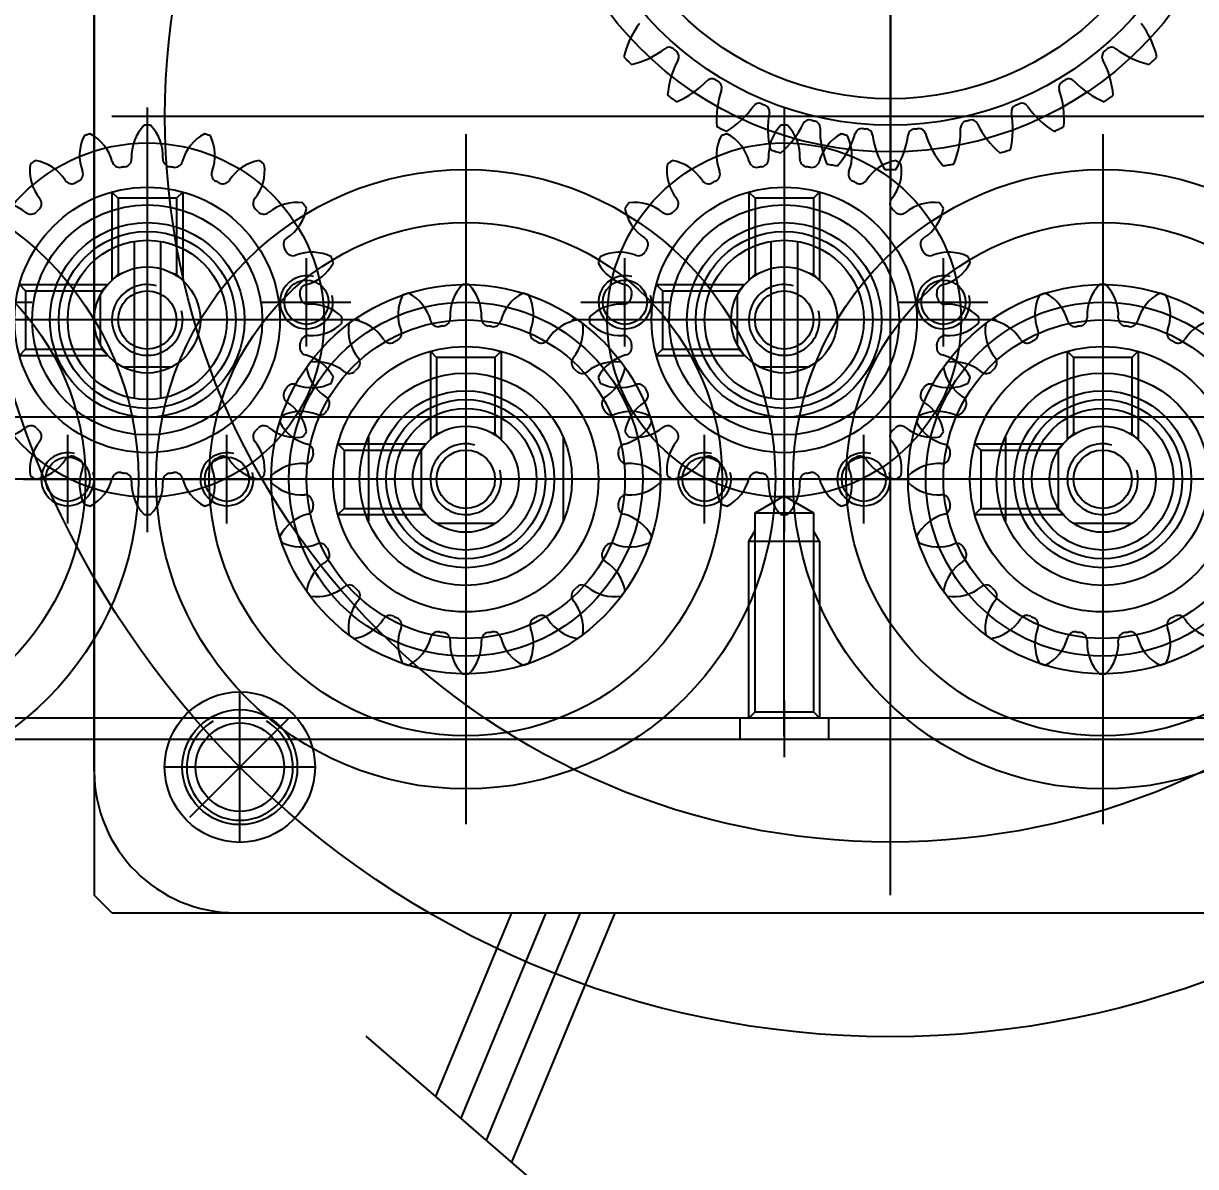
# Model space of a CAD drawing. Header units: inches. Extents: x 0 to 77285, y -118 to 40065.
# Drawn here: x 16882.6 to 16948.9, y 25971.2 to 26035.8 of the extents above; entities that cross this region are included whole.
import ezdxf

# ---------------------------------------------------------------- set-up
doc = ezdxf.new("R2010")
doc.units = ezdxf.units.IN
doc.header["$LTSCALE"] = 5
doc.header["$MEASUREMENT"] = 0
doc.layers.add('A', color=8, linetype='Continuous')
doc.styles.add('SCI', font='')
doc.styles.get('SCI').set_extended_font_data('Gulim')
doc.dimstyles.new('SCH', dxfattribs={"dimtxt": 2.5, "dimasz": 2, "dimexe": 1.25, "dimexo": 0.625, "dimtad": 1, "dimdec": 8, "dimtxsty": 'SCI', "dimcen": 2.5, "dimclrd": 4, "dimclre": 4, "dimclrt": 7, "dimadec": 8, "dimazin": 2, "dimtfac": 1, "dimtdec": 8, "dimtmove": 0, "dimatfit": 3, "dimfxl": 1, "dimarcsym": 0})

# ---------------------------------------------------------------- blocks, each defined once
blk = doc.blocks.new('A$Cc399747e')
for p, q in [((381.454, 297.967), (370.04, 307.835)), ((367.373, 291), (373.211, 305.093)), ((369.322, 291), (374.646, 303.853)), ((371.27, 291), (376.08, 302.613)), ((373.218, 291), (377.515, 301.372)), ((395.797, 291), (307.797, 291)), ((388.797, 291), (314.797, 291)), ((395.797, 291), (396.797, 290)), ((351.797, 290), (351.797, 202)), ((396.797, 202), (396.797, 290)), ((388.567, 287.02), (388.567, 278.52)), ((339.797, 247), (339.797, 286)), ((375.797, 247), (375.797, 286)), ((391.396, 285.599), (385.739, 279.942)), ((396.797, 283), (396.797, 276)), ((384.317, 282.77), (392.817, 282.77)), ((357.797, 279), (357.797, 282.2)), ((355.297, 280), (355.297, 281.2)), ((360.297, 280), (360.297, 281.2)), ((339.797, 254.5), (339.797, 278.5)), ((375.797, 254.5), (375.797, 278.5)), ((396.797, 276), (396.797, 209)), ((338.14, 269.001), (341.454, 269.001)), ((357.797, 245.5), (357.797, 269.5)), ((374.14, 269.001), (377.454, 269.001)), ((393.797, 245.5), (393.797, 269.5)), ((347.026, 268.5), (342.033, 268.5)), ((342.383, 268.15), (342.033, 268.5)), ((345.297, 264.102), (345.297, 268.898)), ((347.026, 268.5), (346.676, 268.15)), ((370.297, 264.102), (370.297, 268.898)), ((383.026, 268.5), (378.033, 268.5)), ((378.383, 268.15), (378.033, 268.5)), ((381.297, 264.102), (381.297, 268.898)), ((383.026, 268.5), (382.676, 268.15)), ((342.298, 268.157), (342.298, 264.843)), ((342.383, 268.021), (342.383, 268.15)), ((346.676, 268.15), (342.383, 268.15)), ((346.676, 264.85), (346.676, 268.15)), ((378.298, 268.157), (378.298, 264.843)), ((378.383, 268.021), (378.383, 268.15)), ((382.676, 268.15), (378.383, 268.15)), ((382.676, 264.85), (382.676, 268.15)), ((320.297, 266.5), (359.297, 266.5)), ((327.797, 266.5), (351.797, 266.5)), ((356.297, 266.5), (395.297, 266.5)), ((363.797, 266.5), (387.797, 266.5)), ((392.297, 266.5), (431.297, 266.5)), ((399.797, 266.5), (423.797, 266.5)), ((342.383, 264.85), (342.033, 264.5)), ((347.026, 264.5), (342.033, 264.5)), ((342.383, 264.85), (342.383, 264.979)), ((346.676, 264.85), (342.383, 264.85)), ((347.026, 264.5), (346.676, 264.85)), ((378.383, 264.85), (378.033, 264.5)), ((383.026, 264.5), (378.033, 264.5)), ((378.383, 264.85), (378.383, 264.979)), ((382.676, 264.85), (378.383, 264.85)), ((383.026, 264.5), (382.676, 264.85)), ((337.797, 259.272), (337.797, 264.264)), ((338.147, 263.914), (337.797, 264.264)), ((338.147, 263.914), (338.277, 263.914)), ((338.147, 259.622), (338.147, 263.914)), ((341.318, 263.914), (341.447, 263.914)), ((341.447, 263.914), (341.797, 264.264)), ((341.447, 259.622), (341.447, 263.914)), ((341.797, 259.272), (341.797, 264.264)), ((373.797, 259.272), (373.797, 264.264)), ((374.147, 263.914), (373.797, 264.264)), ((374.147, 263.914), (374.277, 263.914)), ((374.147, 259.622), (374.147, 263.914)), ((377.318, 263.914), (377.447, 263.914)), ((377.447, 263.914), (377.797, 264.264)), ((377.447, 259.622), (377.447, 263.914)), ((377.797, 259.272), (377.797, 264.264)), ((357.797, 252), (357.797, 263)), ((393.797, 252), (393.797, 263)), ((357.047, 253.063), (357.047, 261.937)), ((358.547, 253.063), (358.547, 261.937)), ((393.047, 253.063), (393.047, 261.937)), ((394.547, 253.063), (394.547, 261.937)), ((359.22, 260.141), (356.374, 260.141)), ((395.22, 260.141), (392.374, 260.141)), ((337.797, 259.272), (338.147, 259.622)), ((338.147, 259.622), (341.447, 259.622)), ((341.797, 259.272), (341.447, 259.622)), ((365.026, 259.5), (360.033, 259.5)), ((360.383, 259.15), (360.033, 259.5)), ((360.383, 259.021), (360.383, 259.15)), ((364.676, 259.15), (360.383, 259.15)), ((365.026, 259.5), (364.676, 259.15)), ((364.676, 255.85), (364.676, 259.15)), ((373.797, 259.272), (374.147, 259.622)), ((374.147, 259.622), (377.447, 259.622)), ((377.797, 259.272), (377.447, 259.622)), ((401.026, 259.5), (396.033, 259.5)), ((396.383, 259.15), (396.033, 259.5)), ((396.383, 259.021), (396.383, 259.15)), ((400.676, 259.15), (396.383, 259.15)), ((401.026, 259.5), (400.676, 259.15)), ((400.676, 255.85), (400.676, 259.15)), ((360.438, 258.923), (360.438, 256.077)), ((396.438, 258.923), (396.438, 256.077)), ((345.797, 257.5), (369.797, 257.5)), ((352.297, 257.5), (363.297, 257.5)), ((381.797, 257.5), (405.797, 257.5)), ((388.297, 257.5), (399.297, 257.5)), ((360.383, 255.85), (360.033, 255.5)), ((360.383, 255.85), (360.383, 255.979)), ((364.676, 255.85), (360.383, 255.85)), ((365.026, 255.5), (364.676, 255.85)), ((396.383, 255.85), (396.033, 255.5)), ((396.383, 255.85), (396.383, 255.979)), ((400.676, 255.85), (396.383, 255.85)), ((401.026, 255.5), (400.676, 255.85)), ((355.797, 250.272), (355.797, 255.264)), ((356.147, 254.914), (355.797, 255.264)), ((359.447, 254.914), (359.797, 255.264)), ((359.797, 250.272), (359.797, 255.264)), ((365.026, 255.5), (360.033, 255.5)), ((391.797, 250.272), (391.797, 255.264)), ((392.147, 254.914), (391.797, 255.264)), ((395.447, 254.914), (395.797, 255.264)), ((395.797, 250.272), (395.797, 255.264)), ((401.026, 255.5), (396.033, 255.5)), ((356.147, 254.914), (356.277, 254.914)), ((356.147, 250.622), (356.147, 254.914)), ((359.318, 254.914), (359.447, 254.914)), ((359.447, 250.622), (359.447, 254.914)), ((392.147, 254.914), (392.277, 254.914)), ((392.147, 250.622), (392.147, 254.914)), ((395.318, 254.914), (395.447, 254.914)), ((395.447, 250.622), (395.447, 254.914)), ((355.797, 250.272), (356.147, 250.622)), ((356.147, 250.622), (359.447, 250.622)), ((359.797, 250.272), (359.447, 250.622)), ((391.797, 250.272), (392.147, 250.622)), ((392.147, 250.622), (395.447, 250.622)), ((395.797, 250.272), (395.447, 250.622)), ((351.797, 206), (351.797, 250)), ((351.797, 248.5), (351.797, 207.5)), ((307.797, 246), (395.797, 246))]:
    blk.add_line(p, q)
at = {"ltscale": 3}
for p, q in [((213.792, 281.2), (1040.797, 281.2)), ((357.797, 281), (357.797, 266.447)), ((213.792, 280), (1040.797, 280)), ((213.792, 280), (1040.797, 280)), ((356.147, 279.65), (355.797, 280)), ((355.797, 270), (355.797, 280)), ((359.447, 279.65), (356.147, 279.65)), ((356.147, 268.4), (356.147, 279.65)), ((359.797, 280), (359.447, 279.65)), ((359.447, 279.65), (359.447, 268.4)), ((359.797, 280), (359.797, 270)), ((339.797, 253.5), (339.797, 279.5)), ((375.797, 253.5), (375.797, 279.5)), ((355.797, 270), (356.147, 269.394)), ((359.797, 270), (355.797, 270)), ((359.797, 270), (359.447, 269.394)), ((353.297, 269), (353.297, 264)), ((362.297, 269), (362.297, 264)), ((389.297, 269), (389.297, 264)), ((398.297, 269), (398.297, 264)), ((357.797, 267.447), (356.147, 268.4)), ((359.447, 268.4), (356.147, 268.4)), ((359.447, 268.4), (357.797, 267.447)), ((326.797, 266.5), (352.797, 266.5)), ((355.797, 266.5), (350.797, 266.5)), ((364.797, 266.5), (359.797, 266.5)), ((362.797, 266.5), (388.797, 266.5)), ((391.797, 266.5), (386.797, 266.5)), ((400.797, 266.5), (395.797, 266.5)), ((398.797, 266.5), (424.797, 266.5)), ((357.797, 250), (357.797, 265)), ((393.797, 250), (393.797, 265)), ((306.797, 263), (402.797, 263)), ((348.797, 259), (348.797, 254)), ((366.797, 259), (366.797, 254)), ((384.797, 259), (384.797, 254)), ((350.297, 257.5), (365.297, 257.5)), ((386.297, 257.5), (401.297, 257.5)), ((351.297, 256.5), (346.297, 256.5)), ((369.297, 256.5), (364.297, 256.5)), ((387.297, 256.5), (382.297, 256.5)), ((405.297, 256.5), (400.297, 256.5))]:
    blk.add_line(p, q, dxfattribs=at)
for centre, radius in [((351.797, 246), 52.001), ((351.797, 246), 52.001), ((351.797, 246), 41), ((388.567, 282.77), 4.25), ((388.567, 282.77), 3.25), ((388.567, 282.77), 2.5), ((339.797, 266.5), 17.5), ((375.797, 266.5), 17.5), ((411.797, 266.5), 17.5), ((339.797, 266.5), 14.5), ((375.797, 266.5), 14.5), ((411.797, 266.5), 14.5), ((339.797, 266.5), 10), ((375.797, 266.5), 10), ((339.797, 266.5), 7.5), ((375.797, 266.5), 7.5), ((339.797, 266.5), 6), ((375.797, 266.5), 6), ((339.797, 266.5), 5), ((339.797, 266.5), 4.5), ((375.797, 266.5), 5), ((375.797, 266.5), 4.5), ((339.797, 266.5), 4), ((375.797, 266.5), 4), ((339.797, 266.5), 3), ((339.797, 266.5), 3), ((375.797, 266.5), 3), ((375.797, 266.5), 3), ((339.797, 266.5), 1.65), ((375.797, 266.5), 1.65), ((357.797, 257.5), 10), ((393.797, 257.5), 10), ((357.797, 257.5), 7.5), ((393.797, 257.5), 7.5), ((357.797, 257.5), 5), ((393.797, 257.5), 5), ((357.797, 257.5), 4.5), ((357.797, 257.5), 4.5), ((393.797, 257.5), 4.5), ((393.797, 257.5), 4.5), ((357.797, 257.5), 3), ((357.797, 257.5), 3), ((393.797, 257.5), 3), ((393.797, 257.5), 3), ((357.797, 257.5), 1.65), ((393.797, 257.5), 1.65), ((351.797, 228), 20), ((351.797, 228), 18.5), ((351.797, 228), 17)]:
    blk.add_circle(centre, radius)
for centre, radius in [((339.797, 266.5), 11), ((375.797, 266.5), 11), ((339.797, 266.5), 9), ((375.797, 266.5), 9), ((353.297, 266.5), 1.25), ((362.297, 266.5), 1.25), ((389.297, 266.5), 1.25), ((398.297, 266.5), 1.25), ((357.797, 257.5), 6.5), ((393.797, 257.5), 6.5), ((357.797, 257.5), 5.5), ((393.797, 257.5), 5.5), ((348.797, 256.5), 1.25), ((366.797, 256.5), 1.25), ((384.797, 256.5), 1.25)]:
    blk.add_circle(centre, radius, dxfattribs=at)
for centre, radius, start, end in [((388.797, 283), 8, 0, 90), ((388.567, 282.77), 3, 300, 240), ((339.797, 266.5), 11, 108, 108.94936), ((339.797, 266.5), 11, 107.05064, 108), ((335.403, 274.806), 2.5, 14.84215, 62.13454), ((341.409, 275.758), 2.5, 135.86546, 183.15785), ((339.797, 266.5), 11, 90, 90.94936), ((339.797, 266.5), 11, 89.05064, 90), ((338.185, 275.758), 2.5, 356.84215, 44.13454), ((344.191, 274.806), 2.5, 117.86546, 165.15785), ((339.797, 266.5), 11, 72, 72.94936), ((339.797, 266.5), 11, 71.05064, 72), ((375.797, 266.5), 11, 108, 108.94936), ((375.797, 266.5), 11, 107.05064, 108), ((371.403, 274.806), 2.5, 14.84215, 62.13454), ((377.409, 275.758), 2.5, 135.86546, 183.15785), ((375.797, 266.5), 11, 90, 90.94936), ((375.797, 266.5), 11, 89.05064, 90), ((374.185, 275.758), 2.5, 356.84215, 44.13454), ((380.191, 274.806), 2.5, 117.86546, 165.15785), ((375.797, 266.5), 11, 72, 72.94936), ((375.797, 266.5), 11, 71.05064, 72), ((338.47, 275.803), 2.5, 153.86546, 201.15785), ((341.125, 275.803), 2.5, 338.84215, 26.13454), ((374.47, 275.803), 2.5, 153.86546, 201.15785), ((377.125, 275.803), 2.5, 338.84215, 26.13454), ((338.472, 275.596), 0.442, 278.28904, 3.15785), ((341.122, 275.596), 0.442, 176.84215, 261.71096), ((374.472, 275.596), 0.442, 278.28904, 3.15785), ((377.122, 275.596), 0.442, 176.84215, 261.71096), ((333.052, 273.042), 2.5, 32.84215, 80.13454), ((338.247, 275.56), 0.442, 194.84215, 279.71096), ((339.797, 266.5), 8.75, 99, 99.71096), ((339.797, 266.5), 8.75, 98.28904, 99), ((339.797, 266.5), 8.75, 81, 81.71096), ((339.797, 266.5), 8.75, 80.28904, 81), ((341.348, 275.56), 0.442, 260.28904, 345.15785), ((346.543, 273.042), 2.5, 99.86546, 147.15785), ((343.935, 274.937), 2.5, 320.84215, 8.13454), ((339.797, 266.5), 11, 54, 54.94936), ((339.797, 266.5), 11, 53.05064, 54), ((371.66, 274.937), 2.5, 171.86546, 219.15785), ((375.797, 266.5), 11, 126, 126.94936), ((375.797, 266.5), 11, 125.05064, 126), ((369.052, 273.042), 2.5, 32.84215, 80.13454), ((374.247, 275.56), 0.442, 194.84215, 279.71096), ((375.797, 266.5), 8.75, 99, 99.71096), ((375.797, 266.5), 8.75, 98.28904, 99), ((375.797, 266.5), 8.75, 81, 81.71096), ((375.797, 266.5), 8.75, 80.28904, 81), ((377.348, 275.56), 0.442, 260.28904, 345.15785), ((382.543, 273.042), 2.5, 99.86546, 147.15785), ((379.935, 274.937), 2.5, 320.84215, 8.13454), ((375.797, 266.5), 11, 54, 54.94936), ((375.797, 266.5), 11, 53.05064, 54), ((335.523, 274.637), 0.442, 212.84215, 297.71096), ((339.797, 266.5), 8.75, 117, 117.71096), ((339.797, 266.5), 8.75, 116.28904, 117), ((335.726, 274.741), 0.442, 296.28904, 21.15785), ((343.868, 274.741), 0.442, 158.84215, 243.71096), ((339.797, 266.5), 8.75, 63, 63.71096), ((339.797, 266.5), 8.75, 62.28904, 63), ((344.071, 274.637), 0.442, 242.28904, 327.15785), ((371.523, 274.637), 0.442, 212.84215, 297.71096), ((375.797, 266.5), 8.75, 117, 117.71096), ((375.797, 266.5), 8.75, 116.28904, 117), ((371.726, 274.741), 0.442, 296.28904, 21.15785), ((379.868, 274.741), 0.442, 158.84215, 243.71096), ((375.797, 266.5), 8.75, 63, 63.71096), ((375.797, 266.5), 8.75, 62.28904, 63), ((380.071, 274.637), 0.442, 242.28904, 327.15785), ((346.215, 273.08), 0.442, 140.84215, 225.71096), ((348.234, 270.637), 2.5, 81.86546, 129.15785), ((339.797, 266.5), 11, 36, 36.94936), ((339.797, 266.5), 11, 35.05064, 36), ((375.797, 266.5), 11, 144, 144.94936), ((375.797, 266.5), 11, 143.05064, 144), ((367.36, 270.637), 2.5, 50.84215, 98.13454), ((369.379, 273.08), 0.442, 314.28904, 39.15785), ((382.215, 273.08), 0.442, 140.84215, 225.71096), ((384.234, 270.637), 2.5, 81.86546, 129.15785), ((375.797, 266.5), 11, 36, 36.94936), ((375.797, 266.5), 11, 35.05064, 36), ((339.797, 266.5), 8.75, 45, 45.71096), ((339.797, 266.5), 8.75, 44.28904, 45), ((346.377, 272.918), 0.442, 224.28904, 309.15785), ((346.339, 273.246), 2.5, 302.84215, 350.13454), ((369.255, 273.246), 2.5, 189.86546, 237.15785), ((369.218, 272.918), 0.442, 230.84215, 315.71096), ((375.797, 266.5), 8.75, 135, 135.71096), ((375.797, 266.5), 8.75, 134.28904, 135), ((375.797, 266.5), 8.75, 45, 45.71096), ((375.797, 266.5), 8.75, 44.28904, 45), ((382.377, 272.918), 0.442, 224.28904, 309.15785), ((382.339, 273.246), 2.5, 302.84215, 350.13454), ((347.935, 270.774), 0.442, 122.84215, 207.71096), ((367.66, 270.774), 0.442, 332.28904, 57.15785), ((383.935, 270.774), 0.442, 122.84215, 207.71096), ((339.797, 266.5), 8.75, 27, 27.71096), ((339.797, 266.5), 8.75, 26.28904, 27), ((348.038, 270.571), 0.442, 206.28904, 291.15785), ((349.1, 267.828), 2.5, 63.86546, 111.15785), ((366.495, 267.828), 2.5, 68.84215, 116.13454), ((367.556, 270.571), 0.442, 248.84215, 333.71096), ((375.797, 266.5), 8.75, 153, 153.71096), ((375.797, 266.5), 8.75, 152.28904, 153), ((375.797, 266.5), 8.75, 27, 27.71096), ((375.797, 266.5), 8.75, 26.28904, 27), ((384.038, 270.571), 0.442, 206.28904, 291.15785), ((385.1, 267.828), 2.5, 63.86546, 111.15785), ((348.104, 270.894), 2.5, 284.84215, 332.13454), ((339.797, 266.5), 11, 18, 18.94936), ((339.797, 266.5), 11, 17.05064, 18), ((375.797, 266.5), 11, 162, 162.94936), ((367.491, 270.894), 2.5, 207.86546, 255.15785), ((375.797, 266.5), 11, 161.05064, 162), ((384.104, 270.894), 2.5, 284.84215, 332.13454), ((375.797, 266.5), 11, 18, 18.94936), ((375.797, 266.5), 11, 17.05064, 18), ((339.797, 266.5), 2, 255, 195), ((348.857, 268.051), 0.442, 104.84215, 189.71096), ((359.409, 266.758), 2.5, 135.86546, 183.15785), ((357.797, 257.5), 11, 90, 90.94936), ((357.797, 257.5), 11, 89.05064, 90), ((356.185, 266.758), 2.5, 356.84215, 44.13454), ((366.737, 268.051), 0.442, 350.28904, 75.15785), ((375.797, 266.5), 2, 255, 195), ((384.857, 268.051), 0.442, 104.84215, 189.71096), ((395.409, 266.758), 2.5, 135.86546, 183.15785), ((393.797, 257.5), 11, 90, 90.94936), ((393.797, 257.5), 11, 89.05064, 90), ((392.185, 266.758), 2.5, 356.84215, 44.13454), ((339.797, 266.5), 8.75, 9, 9.71096), ((339.797, 266.5), 8.75, 8.28904, 9), ((348.893, 267.825), 0.442, 188.28904, 273.15785), ((356.47, 266.803), 2.5, 153.86546, 201.15785), ((357.797, 257.5), 11, 108, 108.94936), ((357.797, 257.5), 11, 107.05064, 108), ((353.403, 265.806), 2.5, 14.84215, 62.13454), ((362.191, 265.806), 2.5, 117.86546, 165.15785), ((357.797, 257.5), 11, 72, 72.94936), ((357.797, 257.5), 11, 71.05064, 72), ((359.125, 266.803), 2.5, 338.84215, 26.13454), ((366.702, 267.825), 0.442, 266.84215, 351.71096), ((375.797, 266.5), 8.75, 171, 171.71096), ((375.797, 266.5), 8.75, 170.28904, 171), ((375.797, 266.5), 8.75, 9, 9.71096), ((375.797, 266.5), 8.75, 8.28904, 9), ((384.893, 267.825), 0.442, 188.28904, 273.15785), ((392.47, 266.803), 2.5, 153.86546, 201.15785), ((393.797, 257.5), 11, 108, 108.94936), ((393.797, 257.5), 11, 107.05064, 108), ((389.403, 265.806), 2.5, 14.84215, 62.13454), ((398.191, 265.806), 2.5, 117.86546, 165.15785), ((393.797, 257.5), 11, 72, 72.94936), ((393.797, 257.5), 11, 71.05064, 72), ((395.125, 266.803), 2.5, 338.84215, 26.13454), ((349.055, 264.888), 2.5, 45.86546, 93.15785), ((366.54, 264.888), 2.5, 86.84215, 134.13454), ((385.055, 264.888), 2.5, 45.86546, 93.15785), ((339.797, 266.5), 11, 360, 0.94936), ((339.797, 266.5), 11, 359.05064, 0), ((357.797, 257.5), 11, 126, 126.94936), ((357.797, 257.5), 11, 125.05064, 126), ((351.052, 264.042), 2.5, 32.84215, 80.13454), ((356.247, 266.56), 0.442, 194.84215, 279.71096), ((356.472, 266.596), 0.442, 278.28904, 3.15785), ((359.122, 266.596), 0.442, 176.84215, 261.71096), ((359.348, 266.56), 0.442, 260.28904, 345.15785), ((364.543, 264.042), 2.5, 99.86546, 147.15785), ((357.797, 257.5), 11, 54, 54.94936), ((357.797, 257.5), 11, 53.05064, 54), ((375.797, 266.5), 11, 179.05064, 180), ((375.797, 266.5), 11, 180, 180.94936), ((375.797, 266.5), 11, 360, 0.94936), ((375.797, 266.5), 11, 359.05064, 0), ((393.797, 257.5), 11, 126, 126.94936), ((393.797, 257.5), 11, 125.05064, 126), ((387.052, 264.042), 2.5, 32.84215, 80.13454), ((392.247, 266.56), 0.442, 194.84215, 279.71096), ((392.472, 266.596), 0.442, 278.28904, 3.15785), ((395.122, 266.596), 0.442, 176.84215, 261.71096), ((395.348, 266.56), 0.442, 260.28904, 345.15785), ((400.543, 264.042), 2.5, 99.86546, 147.15785), ((393.797, 257.5), 11, 54, 54.94936), ((393.797, 257.5), 11, 53.05064, 54), ((349.055, 268.112), 2.5, 266.84215, 314.13454), ((353.66, 265.937), 2.5, 171.86546, 219.15785), ((353.726, 265.741), 0.442, 296.28904, 21.15785), ((357.797, 257.5), 8.75, 99, 99.71096), ((357.797, 257.5), 8.75, 98.28904, 99), ((357.797, 257.5), 8.75, 81, 81.71096), ((357.797, 257.5), 8.75, 80.28904, 81), ((361.868, 265.741), 0.442, 158.84215, 243.71096), ((361.935, 265.937), 2.5, 320.84215, 8.13454), ((366.54, 268.112), 2.5, 225.86546, 273.15785), ((385.055, 268.112), 2.5, 266.84215, 314.13454), ((389.66, 265.937), 2.5, 171.86546, 219.15785), ((389.726, 265.741), 0.442, 296.28904, 21.15785), ((393.797, 257.5), 8.75, 99, 99.71096), ((393.797, 257.5), 8.75, 98.28904, 99), ((393.797, 257.5), 8.75, 81, 81.71096), ((393.797, 257.5), 8.75, 80.28904, 81), ((397.868, 265.741), 0.442, 158.84215, 243.71096), ((397.935, 265.937), 2.5, 320.84215, 8.13454), ((348.857, 264.95), 0.442, 170.28904, 255.15785), ((339.797, 266.5), 8.75, 350.28904, 351), ((339.797, 266.5), 8.75, 351, 351.71096), ((348.893, 265.175), 0.442, 86.84215, 171.71096), ((353.523, 265.637), 0.442, 212.84215, 297.71096), ((357.797, 257.5), 8.75, 117, 117.71096), ((357.797, 257.5), 8.75, 116.28904, 117), ((357.797, 257.5), 8.75, 63, 63.71096), ((357.797, 257.5), 8.75, 62.28904, 63), ((362.071, 265.637), 0.442, 242.28904, 327.15785), ((366.702, 265.175), 0.442, 8.28904, 93.15785), ((366.737, 264.95), 0.442, 284.84215, 9.71096), ((375.797, 266.5), 8.75, 188.28904, 189), ((375.797, 266.5), 8.75, 189, 189.71096), ((384.857, 264.95), 0.442, 170.28904, 255.15785), ((375.797, 266.5), 8.75, 350.28904, 351), ((375.797, 266.5), 8.75, 351, 351.71096), ((384.893, 265.175), 0.442, 86.84215, 171.71096), ((389.523, 265.637), 0.442, 212.84215, 297.71096), ((393.797, 257.5), 8.75, 117, 117.71096), ((393.797, 257.5), 8.75, 116.28904, 117), ((393.797, 257.5), 8.75, 63, 63.71096), ((393.797, 257.5), 8.75, 62.28904, 63), ((398.071, 265.637), 0.442, 242.28904, 327.15785), ((348.104, 262.106), 2.5, 27.86546, 75.15785), ((351.379, 264.08), 0.442, 314.28904, 39.15785), ((364.215, 264.08), 0.442, 140.84215, 225.71096), ((367.491, 262.106), 2.5, 104.84215, 152.13454), ((384.104, 262.106), 2.5, 27.86546, 75.15785), ((387.379, 264.08), 0.442, 314.28904, 39.15785), ((400.215, 264.08), 0.442, 140.84215, 225.71096), ((357.797, 257.5), 11, 144, 144.94936), ((351.255, 264.246), 2.5, 189.86546, 237.15785), ((357.797, 257.5), 11, 143.05064, 144), ((349.36, 261.637), 2.5, 50.84215, 98.13454), ((357.797, 257.5), 8.75, 135, 135.71096), ((357.797, 257.5), 8.75, 134.28904, 135), ((357.797, 257.5), 8.75, 45, 45.71096), ((357.797, 257.5), 8.75, 44.28904, 45), ((366.234, 261.637), 2.5, 81.86546, 129.15785), ((364.339, 264.246), 2.5, 302.84215, 350.13454), ((357.797, 257.5), 11, 36, 36.94936), ((357.797, 257.5), 11, 35.05064, 36), ((393.797, 257.5), 11, 144, 144.94936), ((387.255, 264.246), 2.5, 189.86546, 237.15785), ((393.797, 257.5), 11, 143.05064, 144), ((385.36, 261.637), 2.5, 50.84215, 98.13454), ((393.797, 257.5), 8.75, 135, 135.71096), ((393.797, 257.5), 8.75, 134.28904, 135), ((393.797, 257.5), 8.75, 45, 45.71096), ((393.797, 257.5), 8.75, 44.28904, 45), ((402.234, 261.637), 2.5, 81.86546, 129.15785), ((339.797, 266.5), 11, 341.05064, 342), ((339.797, 266.5), 11, 342, 342.94936), ((351.218, 263.918), 0.442, 230.84215, 315.71096), ((364.377, 263.918), 0.442, 224.28904, 309.15785), ((375.797, 266.5), 11, 197.05064, 198), ((375.797, 266.5), 11, 198, 198.94936), ((375.797, 266.5), 11, 341.05064, 342), ((375.797, 266.5), 11, 342, 342.94936), ((387.218, 263.918), 0.442, 230.84215, 315.71096), ((400.377, 263.918), 0.442, 224.28904, 309.15785), ((347.935, 262.226), 0.442, 152.28904, 237.15785), ((339.797, 266.5), 8.75, 332.28904, 333), ((339.797, 266.5), 8.75, 333, 333.71096), ((348.038, 262.429), 0.442, 68.84215, 153.71096), ((349.1, 265.172), 2.5, 248.84215, 296.13454), ((366.495, 265.172), 2.5, 243.86546, 291.15785), ((367.556, 262.429), 0.442, 26.28904, 111.15785), ((367.66, 262.226), 0.442, 302.84215, 27.71096), ((375.797, 266.5), 8.75, 206.28904, 207), ((375.797, 266.5), 8.75, 207, 207.71096), ((383.935, 262.226), 0.442, 152.28904, 237.15785), ((375.797, 266.5), 8.75, 332.28904, 333), ((375.797, 266.5), 8.75, 333, 333.71096), ((384.038, 262.429), 0.442, 68.84215, 153.71096), ((385.1, 265.172), 2.5, 248.84215, 296.13454), ((346.339, 259.754), 2.5, 9.86546, 57.15785), ((349.66, 261.774), 0.442, 332.28904, 57.15785), ((365.935, 261.774), 0.442, 122.84215, 207.71096), ((369.255, 259.754), 2.5, 122.84215, 170.13454), ((382.339, 259.754), 2.5, 9.86546, 57.15785), ((385.66, 261.774), 0.442, 332.28904, 57.15785), ((357.797, 257.5), 11, 161.05064, 162), ((348.495, 258.828), 2.5, 68.84215, 116.13454), ((349.556, 261.571), 0.442, 248.84215, 333.71096), ((357.797, 257.5), 8.75, 153, 153.71096), ((357.797, 257.5), 8.75, 152.28904, 153), ((357.797, 257.5), 8.75, 27, 27.71096), ((357.797, 257.5), 8.75, 26.28904, 27), ((366.038, 261.571), 0.442, 206.28904, 291.15785), ((367.1, 258.828), 2.5, 63.86546, 111.15785), ((357.797, 257.5), 11, 18, 18.94936), ((393.797, 257.5), 11, 161.05064, 162), ((384.495, 258.828), 2.5, 68.84215, 116.13454), ((385.556, 261.571), 0.442, 248.84215, 333.71096), ((393.797, 257.5), 8.75, 153, 153.71096), ((393.797, 257.5), 8.75, 152.28904, 153), ((339.797, 266.5), 8.75, 315, 315.71096), ((346.377, 260.082), 0.442, 50.84215, 135.71096), ((348.234, 262.363), 2.5, 230.84215, 278.13454), ((357.797, 257.5), 11, 162, 162.94936), ((349.491, 261.894), 2.5, 207.86546, 255.15785), ((366.104, 261.894), 2.5, 284.84215, 332.13454), ((367.36, 262.363), 2.5, 261.86546, 309.15785), ((357.797, 257.5), 11, 17.05064, 18), ((369.218, 260.082), 0.442, 44.28904, 129.15785), ((375.797, 266.5), 8.75, 224.28904, 225), ((375.797, 266.5), 8.75, 315, 315.71096), ((382.377, 260.082), 0.442, 50.84215, 135.71096), ((384.234, 262.363), 2.5, 230.84215, 278.13454), ((393.797, 257.5), 11, 162, 162.94936), ((385.491, 261.894), 2.5, 207.86546, 255.15785), ((346.215, 259.921), 0.442, 134.28904, 219.15785), ((339.797, 266.5), 8.75, 314.28904, 315), ((339.797, 266.5), 11, 323.05064, 324), ((339.797, 266.5), 11, 324, 324.94936), ((375.797, 266.5), 11, 215.05064, 216), ((375.797, 266.5), 11, 216, 216.94936), ((375.797, 266.5), 8.75, 225, 225.71096), ((369.379, 259.921), 0.442, 320.84215, 45.71096), ((382.215, 259.921), 0.442, 134.28904, 219.15785), ((375.797, 266.5), 8.75, 314.28904, 315), ((375.797, 266.5), 11, 323.05064, 324), ((375.797, 266.5), 11, 324, 324.94936), ((343.935, 258.063), 2.5, 351.86546, 39.15785), ((348.737, 259.051), 0.442, 350.28904, 75.15785), ((357.797, 257.5), 2, 255, 195), ((366.857, 259.051), 0.442, 104.84215, 189.71096), ((371.66, 258.063), 2.5, 140.84215, 188.13454), ((379.935, 258.063), 2.5, 351.86546, 39.15785), ((384.737, 259.051), 0.442, 350.28904, 75.15785), ((393.797, 257.5), 2, 255, 195), ((333.052, 259.958), 2.5, 279.86546, 327.15785), ((335.523, 258.363), 0.442, 62.28904, 147.15785), ((339.797, 266.5), 8.75, 242.28904, 243), ((339.797, 266.5), 8.75, 243, 243.71096), ((335.726, 258.259), 0.442, 338.84215, 63.71096), ((343.868, 258.259), 0.442, 116.28904, 201.15785), ((339.797, 266.5), 8.75, 296.28904, 297), ((339.797, 266.5), 8.75, 297, 297.71096), ((344.071, 258.363), 0.442, 32.84215, 117.71096), ((346.543, 259.958), 2.5, 212.84215, 260.13454), ((348.54, 255.888), 2.5, 86.84215, 134.13454), ((348.702, 258.825), 0.442, 266.84215, 351.71096), ((357.797, 257.5), 8.75, 171, 171.71096), ((357.797, 257.5), 8.75, 170.28904, 171), ((357.797, 257.5), 8.75, 9, 9.71096), ((357.797, 257.5), 8.75, 8.28904, 9), ((366.893, 258.825), 0.442, 188.28904, 273.15785), ((367.055, 255.888), 2.5, 45.86546, 93.15785), ((369.052, 259.958), 2.5, 279.86546, 327.15785), ((371.523, 258.363), 0.442, 62.28904, 147.15785), ((375.797, 266.5), 8.75, 242.28904, 243), ((375.797, 266.5), 8.75, 243, 243.71096), ((371.726, 258.259), 0.442, 338.84215, 63.71096), ((379.868, 258.259), 0.442, 116.28904, 201.15785), ((375.797, 266.5), 8.75, 296.28904, 297), ((375.797, 266.5), 8.75, 297, 297.71096), ((380.071, 258.363), 0.442, 32.84215, 117.71096), ((382.543, 259.958), 2.5, 212.84215, 260.13454), ((384.54, 255.888), 2.5, 86.84215, 134.13454), ((384.702, 258.825), 0.442, 266.84215, 351.71096), ((393.797, 257.5), 8.75, 171, 171.71096), ((393.797, 257.5), 8.75, 170.28904, 171), ((338.47, 257.197), 2.5, 158.84215, 206.13454), ((338.247, 257.44), 0.442, 80.28904, 165.15785), ((339.797, 266.5), 8.75, 260.28904, 261), ((339.797, 266.5), 8.75, 261, 261.71096), ((338.472, 257.405), 0.442, 356.84215, 81.71096), ((341.122, 257.405), 0.442, 98.28904, 183.15785), ((339.797, 266.5), 8.75, 278.28904, 279), ((339.797, 266.5), 8.75, 279, 279.71096), ((341.348, 257.44), 0.442, 14.84215, 99.71096), ((341.125, 257.197), 2.5, 333.86546, 21.15785), ((374.47, 257.197), 2.5, 158.84215, 206.13454), ((374.247, 257.44), 0.442, 80.28904, 165.15785), ((375.797, 266.5), 8.75, 260.28904, 261), ((375.797, 266.5), 8.75, 261, 261.71096), ((374.472, 257.405), 0.442, 356.84215, 81.71096), ((377.122, 257.405), 0.442, 98.28904, 183.15785), ((375.797, 266.5), 8.75, 278.28904, 279), ((375.797, 266.5), 8.75, 279, 279.71096), ((377.348, 257.44), 0.442, 14.84215, 99.71096), ((377.125, 257.197), 2.5, 333.86546, 21.15785), ((335.403, 258.194), 2.5, 297.86546, 345.15785), ((341.409, 257.242), 2.5, 176.84215, 224.13454), ((338.185, 257.242), 2.5, 315.86546, 3.15785), ((344.191, 258.194), 2.5, 194.84215, 242.13454), ((339.797, 266.5), 11, 305.05064, 306), ((339.797, 266.5), 11, 306, 306.94936), ((357.797, 257.5), 11, 179.05064, 180), ((357.797, 257.5), 11, 180, 180.94936), ((348.54, 259.112), 2.5, 225.86546, 273.15785), ((367.055, 259.112), 2.5, 266.84215, 314.13454), ((357.797, 257.5), 11, 360, 0.94936), ((357.797, 257.5), 11, 359.05064, 0), ((375.797, 266.5), 11, 233.05064, 234), ((375.797, 266.5), 11, 234, 234.94936), ((371.403, 258.194), 2.5, 297.86546, 345.15785), ((377.409, 257.242), 2.5, 176.84215, 224.13454), ((374.185, 257.242), 2.5, 315.86546, 3.15785), ((380.191, 258.194), 2.5, 194.84215, 242.13454), ((375.797, 266.5), 11, 305.05064, 306), ((375.797, 266.5), 11, 306, 306.94936), ((393.797, 257.5), 11, 179.05064, 180), ((393.797, 257.5), 11, 180, 180.94936), ((384.54, 259.112), 2.5, 225.86546, 273.15785), ((348.702, 256.175), 0.442, 8.28904, 93.15785), ((366.893, 256.175), 0.442, 86.84215, 171.71096), ((384.702, 256.175), 0.442, 8.28904, 93.15785), ((339.797, 266.5), 11, 251.05064, 252), ((339.797, 266.5), 11, 252, 252.94936), ((339.797, 266.5), 11, 287.05064, 288), ((339.797, 266.5), 11, 288, 288.94936), ((348.737, 255.95), 0.442, 284.84215, 9.71096), ((357.797, 257.5), 8.75, 188.28904, 189), ((357.797, 257.5), 8.75, 189, 189.71096), ((366.857, 255.95), 0.442, 170.28904, 255.15785), ((357.797, 257.5), 8.75, 350.28904, 351), ((357.797, 257.5), 8.75, 351, 351.71096), ((375.797, 266.5), 11, 251.05064, 252), ((375.797, 266.5), 11, 252, 252.94936), ((375.797, 266.5), 11, 287.05064, 288), ((375.797, 266.5), 11, 288, 288.94936), ((384.737, 255.95), 0.442, 284.84215, 9.71096), ((393.797, 257.5), 8.75, 188.28904, 189), ((393.797, 257.5), 8.75, 189, 189.71096), ((339.797, 266.5), 11, 269.05064, 270), ((339.797, 266.5), 11, 270, 270.94936), ((349.491, 253.106), 2.5, 104.84215, 152.13454), ((366.104, 253.106), 2.5, 27.86546, 75.15785), ((375.797, 266.5), 11, 269.05064, 270), ((375.797, 266.5), 11, 270, 270.94936), ((385.491, 253.106), 2.5, 104.84215, 152.13454), ((357.797, 257.5), 11, 197.05064, 198), ((357.797, 257.5), 11, 198, 198.94936), ((348.495, 256.172), 2.5, 243.86546, 291.15785), ((349.556, 253.429), 0.442, 26.28904, 111.15785), ((366.038, 253.429), 0.442, 68.84215, 153.71096), ((367.1, 256.172), 2.5, 248.84215, 296.13454), ((357.797, 257.5), 11, 341.05064, 342), ((357.797, 257.5), 11, 342, 342.94936), ((393.797, 257.5), 11, 197.05064, 198), ((393.797, 257.5), 11, 198, 198.94936), ((384.495, 256.172), 2.5, 243.86546, 291.15785), ((385.556, 253.429), 0.442, 26.28904, 111.15785), ((349.66, 253.226), 0.442, 302.84215, 27.71096), ((357.797, 257.5), 8.75, 206.28904, 207), ((357.797, 257.5), 8.75, 207, 207.71096), ((365.935, 253.226), 0.442, 152.28904, 237.15785), ((357.797, 257.5), 8.75, 332.28904, 333), ((357.797, 257.5), 8.75, 333, 333.71096), ((385.66, 253.226), 0.442, 302.84215, 27.71096), ((393.797, 257.5), 8.75, 206.28904, 207), ((393.797, 257.5), 8.75, 207, 207.71096), ((351.255, 250.754), 2.5, 122.84215, 170.13454), ((364.339, 250.754), 2.5, 9.86546, 57.15785), ((387.255, 250.754), 2.5, 122.84215, 170.13454), ((357.797, 257.5), 11, 215.05064, 216), ((349.36, 253.363), 2.5, 261.86546, 309.15785), ((351.218, 251.082), 0.442, 44.28904, 129.15785), ((357.797, 257.5), 8.75, 224.28904, 225), ((357.797, 257.5), 8.75, 225, 225.71096), ((351.379, 250.921), 0.442, 320.84215, 45.71096), ((364.215, 250.921), 0.442, 134.28904, 219.15785), ((357.797, 257.5), 8.75, 314.28904, 315), ((357.797, 257.5), 8.75, 315, 315.71096), ((364.377, 251.082), 0.442, 50.84215, 135.71096), ((366.234, 253.363), 2.5, 230.84215, 278.13454), ((357.797, 257.5), 11, 324, 324.94936), ((393.797, 257.5), 11, 215.05064, 216), ((385.36, 253.363), 2.5, 261.86546, 309.15785), ((387.218, 251.082), 0.442, 44.28904, 129.15785), ((393.797, 257.5), 8.75, 224.28904, 225), ((393.797, 257.5), 8.75, 225, 225.71096), ((387.379, 250.921), 0.442, 320.84215, 45.71096), ((400.215, 250.921), 0.442, 134.28904, 219.15785), ((393.797, 257.5), 8.75, 314.28904, 315), ((393.797, 257.5), 8.75, 315, 315.71096), ((400.377, 251.082), 0.442, 50.84215, 135.71096), ((402.234, 253.363), 2.5, 230.84215, 278.13454), ((357.797, 257.5), 11, 216, 216.94936), ((353.66, 249.063), 2.5, 140.84215, 188.13454), ((361.935, 249.063), 2.5, 351.86546, 39.15785), ((357.797, 257.5), 11, 323.05064, 324), ((393.797, 257.5), 11, 216, 216.94936), ((389.66, 249.063), 2.5, 140.84215, 188.13454), ((397.935, 249.063), 2.5, 351.86546, 39.15785), ((353.523, 249.363), 0.442, 62.28904, 147.15785), ((362.071, 249.363), 0.442, 32.84215, 117.71096), ((389.523, 249.363), 0.442, 62.28904, 147.15785), ((398.071, 249.363), 0.442, 32.84215, 117.71096), ((351.052, 250.958), 2.5, 279.86546, 327.15785), ((357.797, 257.5), 8.75, 242.28904, 243), ((357.797, 257.5), 8.75, 243, 243.71096), ((353.726, 249.259), 0.442, 338.84215, 63.71096), ((361.868, 249.259), 0.442, 116.28904, 201.15785), ((357.797, 257.5), 8.75, 296.28904, 297), ((357.797, 257.5), 8.75, 297, 297.71096), ((364.543, 250.958), 2.5, 212.84215, 260.13454), ((387.052, 250.958), 2.5, 279.86546, 327.15785), ((393.797, 257.5), 8.75, 242.28904, 243), ((393.797, 257.5), 8.75, 243, 243.71096), ((389.726, 249.259), 0.442, 338.84215, 63.71096), ((397.868, 249.259), 0.442, 116.28904, 201.15785), ((393.797, 257.5), 8.75, 296.28904, 297), ((393.797, 257.5), 8.75, 297, 297.71096), ((400.543, 250.958), 2.5, 212.84215, 260.13454), ((352.823, 246.766), 5, 157.35415, 181.4383), ((351.797, 228), 21, 99, 99.84063), ((351.797, 228), 21, 98.15937, 99), ((345.023, 245.531), 5, 16.5617, 40.64585), ((355.746, 246.374), 5, 148.35415, 172.4383), ((357.797, 257.5), 11, 233.05064, 234), ((357.797, 257.5), 11, 234, 234.94936), ((351.797, 228), 21, 90, 90.84063), ((351.797, 228), 21, 89.15937, 90), ((347.849, 246.374), 5, 7.5617, 31.64585), ((358.571, 245.531), 5, 139.35415, 163.4383), ((356.47, 248.197), 2.5, 158.84215, 206.13454), ((353.403, 249.194), 2.5, 297.86546, 345.15785), ((351.797, 228), 21, 81, 81.84063), ((351.797, 228), 21, 80.15937, 81), ((350.772, 246.766), 5, 358.5617, 22.64585), ((356.247, 248.44), 0.442, 80.28904, 165.15785), ((357.797, 257.5), 8.75, 260.28904, 261), ((357.797, 257.5), 8.75, 261, 261.71096), ((356.472, 248.405), 0.442, 356.84215, 81.71096), ((359.122, 248.405), 0.442, 98.28904, 183.15785), ((357.797, 257.5), 8.75, 278.28904, 279), ((357.797, 257.5), 8.75, 279, 279.71096), ((359.348, 248.44), 0.442, 14.84215, 99.71096), ((362.191, 249.194), 2.5, 194.84215, 242.13454), ((359.125, 248.197), 2.5, 333.86546, 21.15785), ((357.797, 257.5), 11, 305.05064, 306), ((357.797, 257.5), 11, 306, 306.94936), ((393.797, 257.5), 11, 233.05064, 234), ((393.797, 257.5), 11, 234, 234.94936), ((392.47, 248.197), 2.5, 158.84215, 206.13454), ((389.403, 249.194), 2.5, 297.86546, 345.15785), ((392.247, 248.44), 0.442, 80.28904, 165.15785), ((393.797, 257.5), 8.75, 260.28904, 261), ((393.797, 257.5), 8.75, 261, 261.71096), ((392.472, 248.405), 0.442, 356.84215, 81.71096), ((395.122, 248.405), 0.442, 98.28904, 183.15785), ((393.797, 257.5), 8.75, 278.28904, 279), ((393.797, 257.5), 8.75, 279, 279.71096), ((395.348, 248.44), 0.442, 14.84215, 99.71096), ((398.191, 249.194), 2.5, 194.84215, 242.13454), ((395.125, 248.197), 2.5, 333.86546, 21.15785), ((393.797, 257.5), 11, 305.05064, 306), ((393.797, 257.5), 11, 306, 306.94936), ((349.874, 246.695), 5, 166.35415, 190.4383), ((351.797, 228), 21, 108, 108.84063), ((351.797, 228), 21, 107.15937, 108), ((342.364, 244.255), 5, 25.5617, 49.64585), ((361.23, 244.255), 5, 130.35415, 154.4383), ((359.409, 248.242), 2.5, 176.84215, 224.13454), ((356.185, 248.242), 2.5, 315.86546, 3.15785), ((351.797, 228), 21, 72, 72.84063), ((351.797, 228), 21, 71.15937, 72), ((353.72, 246.695), 5, 349.5617, 13.64585), ((395.409, 248.242), 2.5, 176.84215, 224.13454), ((392.185, 248.242), 2.5, 315.86546, 3.15785), ((346.973, 246.164), 5, 175.35415, 199.4383), ((351.797, 228), 21, 117, 117.84063), ((351.797, 228), 21, 116.15937, 117), ((339.937, 242.579), 5, 34.5617, 58.64585), ((347.441, 246.631), 0.383, 283.15998, 1.4383), ((350.183, 247.065), 0.383, 196.5617, 274.84002), ((351.797, 228), 18.75, 94.5, 94.84002), ((351.797, 228), 18.75, 94.15998, 94.5), ((350.409, 247.083), 0.383, 274.15998, 352.4383), ((353.185, 247.083), 0.383, 187.5617, 265.84002), ((351.797, 228), 18.75, 85.5, 85.84002), ((351.797, 228), 18.75, 85.15998, 85.5), ((353.412, 247.065), 0.383, 265.15998, 343.4383), ((357.797, 257.5), 11, 251.05064, 252), ((357.797, 257.5), 11, 252, 252.94936), ((356.153, 246.631), 0.383, 178.5617, 256.84002), ((357.797, 257.5), 11, 269.05064, 270), ((357.797, 257.5), 11, 270, 270.94936), ((363.657, 242.579), 5, 121.35415, 145.4383), ((357.797, 257.5), 11, 287.05064, 288), ((351.797, 228), 21, 63, 63.84063), ((357.797, 257.5), 11, 288, 288.94936), ((351.797, 228), 21, 62.15937, 63), ((356.621, 246.164), 5, 340.5617, 4.64585), ((393.797, 257.5), 11, 251.05064, 252), ((393.797, 257.5), 11, 252, 252.94936), ((393.797, 257.5), 11, 269.05064, 270), ((393.797, 257.5), 11, 270, 270.94936), ((393.797, 257.5), 11, 287.05064, 288), ((393.797, 257.5), 11, 288, 288.94936), ((344.58, 245.72), 0.383, 292.15998, 10.4383), ((347.22, 246.578), 0.383, 205.5617, 283.84002), ((351.797, 228), 18.75, 103.5, 103.84002), ((351.797, 228), 18.75, 103.15998, 103.5), ((351.797, 228), 18.75, 76.5, 76.84002), ((351.797, 228), 18.75, 76.15998, 76.5), ((356.374, 246.578), 0.383, 256.15998, 334.4383), ((359.014, 245.72), 0.383, 169.5617, 247.84002), ((351.797, 228), 21, 125.15937, 126), ((337.803, 240.544), 5, 43.5617, 67.64585), ((344.37, 245.633), 0.383, 214.5617, 292.84002), ((351.797, 228), 18.75, 112.5, 112.84002), ((351.797, 228), 18.75, 112.15998, 112.5), ((351.797, 228), 18.75, 67.5, 67.84002), ((351.797, 228), 18.75, 67.15998, 67.5), ((359.224, 245.633), 0.383, 247.15998, 325.4383), ((365.792, 240.544), 5, 112.35415, 136.4383), ((351.797, 228), 21, 54, 54.84063), ((351.797, 228), 21, 126, 126.84063), ((344.191, 245.186), 5, 184.35415, 208.4383), ((341.897, 244.373), 0.383, 301.15998, 19.4383), ((361.697, 244.373), 0.383, 160.5617, 238.84002), ((359.403, 245.186), 5, 331.5617, 355.64585), ((351.797, 228), 21, 53.15937, 54), ((341.703, 244.254), 0.383, 223.5617, 301.84002), ((351.797, 228), 18.75, 121.5, 121.84002), ((351.797, 228), 18.75, 121.15998, 121.5), ((351.797, 228), 18.75, 58.5, 58.84002), ((351.797, 228), 18.75, 58.15998, 58.5), ((361.891, 244.254), 0.383, 238.15998, 316.4383), ((351.797, 228), 21, 135, 135.84063), ((341.596, 243.785), 5, 193.35415, 217.4383), ((351.797, 228), 21, 134.15937, 135), ((336.013, 238.201), 5, 52.5617, 76.64585), ((339.458, 242.623), 0.383, 310.15998, 28.4383), ((364.137, 242.623), 0.383, 151.5617, 229.84002), ((367.582, 238.201), 5, 103.35415, 127.4383), ((361.998, 243.785), 5, 322.5617, 346.64585), ((351.797, 228), 21, 45, 45.84063), ((351.797, 228), 21, 44.15937, 45), ((339.285, 242.475), 0.383, 232.5617, 310.84002), ((351.797, 228), 18.75, 130.5, 130.84002), ((351.797, 228), 18.75, 130.15998, 130.5), ((351.797, 228), 18.75, 49.5, 49.84002), ((351.797, 228), 18.75, 49.15998, 49.5), ((364.309, 242.475), 0.383, 229.15998, 307.4383)]:
    blk.add_arc(centre, radius, start, end)
for centre in [(353.297, 266.5), (362.297, 266.5), (389.297, 266.5), (398.297, 266.5), (348.797, 256.5), (366.797, 256.5), (384.797, 256.5)]:
    blk.add_arc(centre, 1.5, 255, 195, dxfattribs=at)
blk = doc.blocks.new('*D366')
at = {"color": 4, "lineweight": -2, "transparency": 16777216}
for p, q in [((12554.65, 23925.55), (12554.65, 28076.143)), ((17979.65, 23925.05), (17979.65, 28076.143)), ((12714.65, 27976.143), (17819.65, 27976.143))]:
    blk.add_line(p, q, dxfattribs=at)
at = {"color": 4, "transparency": 16777216}
for points in [[(12714.65, 28002.81), (12714.65, 27949.477), (12554.65, 27976.143)], [(17819.65, 28002.81), (17819.65, 27949.477), (17979.65, 27976.143)]]:
    blk.add_solid(points, dxfattribs=at)
at = {"layer": 'Defpoints', "color": 0, "transparency": 16777216}
for p in [(17979.65, 27976.143), (12554.65, 23875.55), (17979.65, 23875.05)]:
    blk.add_point(p, dxfattribs=at)
at = {"color": 7, "transparency": 16777216, "insert": (15267.15, 28128.806), "char_height": 200, "attachment_point": 5, "style": 'SCI'}
blk.add_mtext('5425', dxfattribs=at)
blk = doc.blocks.new('*D367')
at = {"color": 4, "lineweight": -2, "transparency": 16777216}
for p, q in [((12554.65, 23925.55), (12554.65, 29140.675)), ((21064.65, 23433.05), (21064.65, 29140.675)), ((12714.65, 29040.675), (20904.65, 29040.675))]:
    blk.add_line(p, q, dxfattribs=at)
at = {"color": 4, "transparency": 16777216}
for points in [[(12714.65, 29067.342), (12714.65, 29014.009), (12554.65, 29040.675)], [(20904.65, 29067.342), (20904.65, 29014.009), (21064.65, 29040.675)]]:
    blk.add_solid(points, dxfattribs=at)
at = {"layer": 'Defpoints', "color": 0, "transparency": 16777216}
for p in [(21064.65, 29040.675), (12554.65, 23875.55), (21064.65, 23383.05)]:
    blk.add_point(p, dxfattribs=at)
at = {"color": 7, "transparency": 16777216, "insert": (16809.65, 29193.472), "char_height": 200, "attachment_point": 5, "style": 'SCI'}
blk.add_mtext('8510', dxfattribs=at)
blk = doc.blocks.new('*D374')
at = {"color": 4, "lineweight": -2, "transparency": 16777216}
for p, q in [((12554.65, 23925.55), (12554.65, 30215.876)), ((37924.65, 23433.05), (37924.65, 30215.876)), ((12714.65, 30115.876), (37764.65, 30115.876))]:
    blk.add_line(p, q, dxfattribs=at)
at = {"color": 4, "transparency": 16777216}
for points in [[(12714.65, 30142.543), (12714.65, 30089.21), (12554.65, 30115.876)], [(37764.65, 30142.543), (37764.65, 30089.21), (37924.65, 30115.876)]]:
    blk.add_solid(points, dxfattribs=at)
at = {"layer": 'Defpoints', "color": 0, "transparency": 16777216}
for p in [(37924.65, 30115.876), (12554.65, 23875.55), (37924.65, 23383.05)]:
    blk.add_point(p, dxfattribs=at)
at = {"color": 7, "transparency": 16777216, "insert": (25239.65, 30268.539), "char_height": 200, "attachment_point": 5, "style": 'SCI'}
blk.add_mtext('25370', dxfattribs=at)

msp = doc.modelspace()

# ---------------------------------------------------------------- block references
at = {"layer": 'A', "rotation": 180}
msp.add_blockref('A$Cc399747e', (17283.44187244, 26276.55060516), dxfattribs=at)

# ---------------------------------------------------------------- dimensions: what is measured, and where the dimension line sits
for base, p2, picture, middle in [((37924.649780898, 30115.8761734788), (37924.649780898, 23383.0504762948), '*D374', (25239.649780898, 30268.5392893244)), ((21064.649780898, 29040.6754827387), (21064.649780898, 23383.0504762948), '*D367', (16809.649780898, 29193.4717543765)), ((17979.649780898, 27976.1433020648), (17979.649780898, 23875.0504762948), '*D366', (15267.149780898, 28128.8064179103))]:
    dim = msp.add_linear_dim(base=base, p1=(12554.649780898, 23875.5504762968), p2=p2, dimstyle='SCH', override={"dimscale": 80})
    dim.commit()
    dim.dimension.update_dxf_attribs({"geometry": picture, "text_midpoint": middle})

doc.saveas('drawing.dxf')
